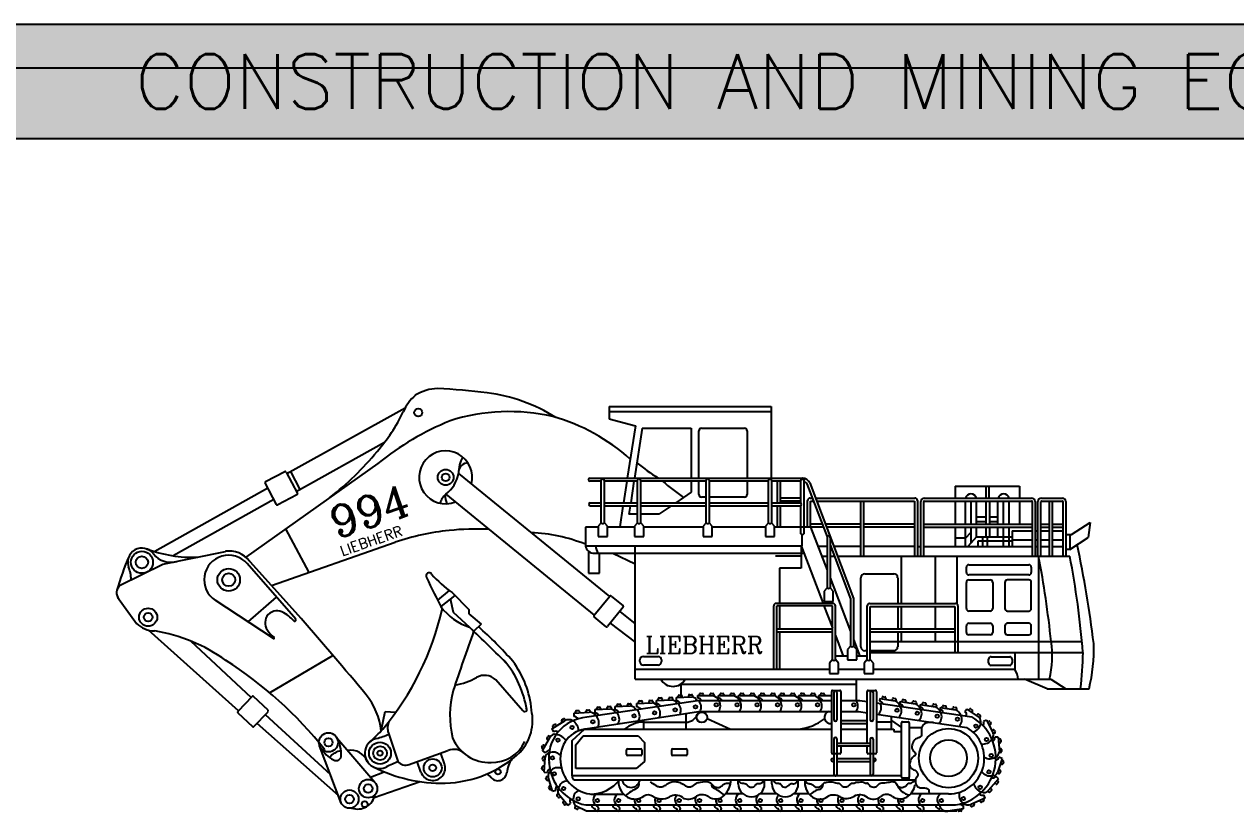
# Model space of a CAD drawing. Extents: x -121210 to 57230, y 84783 to 157800.
# Drawn here: x -41889 to -30772, y 150571 to 157800 of the extents above; entities that cross this region are included whole.
import ezdxf

# ---------------------------------------------------------------- set-up
doc = ezdxf.new("R2010")
doc.units = 0
doc.header["$MEASUREMENT"] = 0
doc.layers.get('0').update_dxf_attribs({"linetype": 'CONTINUOUS'})
doc.styles.get("Standard").update_dxf_attribs({"font": 'COMPLEX.SHX'})

# ---------------------------------------------------------------- blocks, each defined once
blk = doc.blocks.new('A$C1EC40894')
for p, q in [((3127, 6202), (5299, 7406)), ((9043, 7432), (12016, 7432)), ((9043, 7432), (9043, 7202)), ((9043, 7341), (12016, 7341)), ((12016, 7432), (12016, 6116)), ((9043, 7202), (9523, 7075)), ((9523, 7075), (9374, 6116)), ((9648, 7032), (9506, 6116)), ((9648, 7032), (10549, 7032)), ((10549, 7032), (10549, 6116)), ((10687, 6116), (10687, 6986)), ((10733, 7032), (11526, 7032)), ((11572, 6986), (11572, 6116)), ((3300, 5871), (4921, 6774)), ((4796, 6385), (2372, 4666)), ((2736, 6052), (3089, 6235)), ((3114, 6228), (3319, 5833)), ((3194, 6239), (3366, 5908)), ((2934, 5632), (2728, 6027)), ((6276, 6201), (9048, 3942)), ((8664, 6085), (8664, 6089)), ((8691, 6116), (12591, 6116)), ((8895, 6058), (8691, 6058)), ((8895, 5295), (8895, 6076)), ((8923, 6104), (8924, 6104)), ((8951, 6076), (8951, 5295)), ((9562, 6058), (8951, 6058)), ((9365, 6058), (9304, 5662)), ((9497, 6058), (9436, 5662)), ((9562, 5295), (9562, 6076)), ((9590, 6104), (9591, 6104)), ((9618, 6076), (9618, 5295)), ((10819, 6058), (9618, 6058)), ((10549, 6058), (10549, 5858)), ((10687, 5813), (10687, 6058)), ((10819, 5295), (10819, 6076)), ((10847, 6104), (10848, 6104)), ((10875, 6076), (10875, 5295)), ((11964, 6058), (10875, 6058)), ((11572, 6058), (11572, 5813)), ((11964, 5295), (11964, 6076)), ((11992, 6104), (11993, 6104)), ((12021, 6076), (12021, 5295)), ((12557, 6058), (12021, 6058)), ((12124, 6058), (12124, 5662)), ((12179, 6058), (12179, 5662)), ((12557, 5659), (12557, 6076)), ((12584, 6104), (12586, 6104)), ((12613, 6076), (12613, 5095)), ((12619, 6089), (12619, 6085)), ((12672, 6010), (13041, 5035)), ((12723, 6029), (13526, 3908)), ((2778, 5933), (705, 4766)), ((3312, 5808), (2959, 5624)), ((6042, 5821), (8768, 3599)), ((10549, 5858), (10262, 5662)), ((15393, 5970), (15393, 5749)), ((15393, 5970), (16569, 5970)), ((15954, 5970), (15954, 5749)), ((16008, 5970), (16008, 5749)), ((16569, 5970), (16569, 5749)), ((2887, 5722), (1040, 4691)), ((8665, 5630), (8665, 5634)), ((8693, 5662), (8895, 5662)), ((8895, 5602), (8693, 5602)), ((8951, 5662), (9562, 5662)), ((9562, 5602), (8951, 5602)), ((9295, 5602), (9235, 5220)), ((9427, 5602), (9403, 5451)), ((9618, 5662), (10819, 5662)), ((10819, 5602), (9618, 5602)), ((10176, 5602), (9954, 5451)), ((10819, 5767), (10733, 5767)), ((11526, 5767), (10875, 5767)), ((10875, 5662), (11964, 5662)), ((11964, 5602), (10875, 5602)), ((12021, 5662), (12545, 5662)), ((12545, 5602), (12021, 5602)), ((12124, 5602), (12124, 5216)), ((12179, 5752), (12557, 5752)), ((12179, 5697), (12557, 5697)), ((12179, 5602), (12179, 5216)), ((12557, 5095), (12557, 5605)), ((12572, 5634), (12572, 5630)), ((12684, 5216), (12684, 5703)), ((12729, 5749), (12771, 5749)), ((12739, 5216), (12739, 5694)), ((12739, 5694), (12791, 5694)), ((12829, 5749), (14653, 5749)), ((12850, 5694), (14644, 5694)), ((13655, 5694), (13655, 4685)), ((13710, 5694), (13710, 4685)), ((14644, 5694), (14644, 4685)), ((14698, 5703), (14698, 4685)), ((14759, 4685), (14759, 5685)), ((14814, 4685), (14814, 5685)), ((14823, 5749), (16795, 5749)), ((14823, 5694), (16795, 5694)), ((15393, 5694), (15393, 5270)), ((15578, 5270), (15578, 5694)), ((15686, 5270), (15686, 5694)), ((15785, 5270), (15785, 5694)), ((15957, 5694), (15957, 5270)), ((16019, 5694), (16019, 5270)), ((16177, 5270), (16177, 5694)), ((16276, 5270), (16276, 5694)), ((16384, 5270), (16384, 5694)), ((16569, 5694), (16569, 5270)), ((16804, 5685), (16804, 4685)), ((16859, 5685), (16859, 4685)), ((16910, 4685), (16910, 5685)), ((16965, 4685), (16965, 5685)), ((16974, 5749), (17360, 5749)), ((16974, 5694), (17360, 5694)), ((17114, 5694), (17114, 4685)), ((17169, 5694), (17169, 4685)), ((17369, 5685), (17369, 4685)), ((17424, 5685), (17424, 4685)), ((9562, 5451), (9403, 5451)), ((9954, 5451), (9618, 5451)), ((15785, 5402), (15957, 5402)), ((16019, 5402), (16177, 5402)), ((3100, 5182), (3528, 4384)), ((8607, 5216), (8607, 4870)), ((8840, 5216), (8607, 5216)), ((8895, 5295), (8840, 5232)), ((8840, 5232), (8840, 5041)), ((8924, 5280), (8923, 5280)), ((9008, 5232), (8953, 5295)), ((9008, 5041), (9008, 5232)), ((9507, 5216), (9008, 5216)), ((9562, 5295), (9507, 5232)), ((9507, 5232), (9507, 5041)), ((9591, 5280), (9590, 5280)), ((9675, 5232), (9620, 5295)), ((9675, 5041), (9675, 5232)), ((10764, 5216), (9675, 5216)), ((10819, 5295), (10764, 5232)), ((10764, 5232), (10764, 5041)), ((10848, 5280), (10847, 5280)), ((10932, 5232), (10877, 5295)), ((10932, 5041), (10932, 5232)), ((11909, 5216), (10932, 5216)), ((11964, 5295), (11909, 5232)), ((11909, 5232), (11909, 5041)), ((11993, 5280), (11992, 5280)), ((12078, 5232), (12022, 5295)), ((12078, 5041), (12078, 5232)), ((12739, 5216), (12078, 5216)), ((12739, 5274), (12950, 5274)), ((12739, 5220), (12971, 5220)), ((12739, 5216), (13040, 4427)), ((13009, 5274), (13655, 5274)), ((13029, 5220), (13655, 5220)), ((13710, 5274), (14644, 5274)), ((13710, 5220), (14644, 5220)), ((14814, 5270), (16804, 5270)), ((14814, 5215), (16804, 5215)), ((15393, 5215), (15393, 4861)), ((15578, 4861), (15578, 5215)), ((15578, 5012), (15686, 5122)), ((15686, 4931), (15686, 5215)), ((15785, 5322), (15957, 5322)), ((15785, 5038), (15785, 5215)), ((15957, 5215), (15957, 5038)), ((16019, 5322), (16177, 5322)), ((16019, 5215), (16019, 5038)), ((16177, 5038), (16177, 5215)), ((16276, 4861), (16276, 5215)), ((16384, 4861), (16384, 5215)), ((16435, 5151), (16804, 5151)), ((16435, 5151), (16435, 4861)), ((16859, 5151), (16910, 5151)), ((16965, 5270), (17114, 5270)), ((16965, 5215), (17114, 5215)), ((16965, 5151), (17114, 5151)), ((17169, 5270), (17369, 5270)), ((17169, 5215), (17369, 5215)), ((17169, 5151), (17369, 5151)), ((17528, 5080), (17866, 5298)), ((17866, 5298), (17835, 5026)), ((2843, 4145), (5114, 4939)), ((8840, 5041), (9008, 5041)), ((9507, 5041), (9675, 5041)), ((10764, 5041), (10932, 5041)), ((11909, 5041), (12078, 5041)), ((12586, 5079), (12584, 5079)), ((12585, 4870), (12585, 5079)), ((13040, 5030), (13040, 4104)), ((13095, 5025), (13095, 4104)), ((13095, 4893), (13472, 3898)), ((15578, 5012), (15393, 5012)), ((15785, 5038), (15622, 4861)), ((15785, 5038), (16435, 5038)), ((16435, 4960), (15805, 4960)), ((15805, 4960), (15809, 4861)), ((15894, 5038), (15894, 4861)), ((15980, 5038), (15980, 4861)), ((16435, 4981), (16804, 4981)), ((16859, 4981), (16910, 4981)), ((16965, 4981), (17114, 4981)), ((17169, 4981), (17369, 4981)), ((17424, 5080), (17528, 5080)), ((17496, 5080), (17496, 4808)), ((17496, 4808), (17835, 5026)), ((852, 4533), (1999, 4771)), ((8607, 4870), (12585, 4870)), ((8665, 4774), (8665, 4372)), ((8770, 4736), (12615, 4736)), ((8866, 4372), (8866, 4736)), ((9110, 4736), (9516, 4544)), ((9516, 2423), (9516, 4870)), ((12564, 4685), (12096, 4685)), ((12564, 4870), (12967, 3816)), ((12564, 4870), (12564, 4460)), ((13040, 4861), (12874, 4861)), ((12942, 4685), (13040, 4685)), ((13107, 4861), (13095, 4861)), ((13095, 4685), (13173, 4685)), ((13655, 4861), (13165, 4861)), ((13232, 4685), (17496, 4685)), ((14644, 4861), (13710, 4861)), ((14403, 4685), (14403, 3816)), ((14698, 4861), (14759, 4861)), ((14814, 4861), (16804, 4861)), ((15025, 4685), (15025, 3816)), ((15428, 3802), (15428, 4685)), ((16859, 4861), (16910, 4861)), ((16919, 4685), (16919, 2423)), ((16965, 4861), (17114, 4861)), ((17169, 4861), (17369, 4861)), ((17496, 4808), (17424, 4808)), ((69, 4152), (852, 4533)), ((2392, 4647), (3387, 3539)), ((3289, 3525), (2398, 4546)), ((12564, 4460), (12165, 4460)), ((12165, 4460), (12165, 3816)), ((15597, 4385), (15597, 4479)), ((15643, 4524), (16742, 4524)), ((16788, 4479), (16788, 4385)), ((8665, 4372), (8866, 4372)), ((13095, 4285), (13472, 3299)), ((13661, 3019), (13661, 4286)), ((13734, 4359), (14263, 4359)), ((14336, 4286), (14336, 3816)), ((16742, 4340), (15643, 4340)), ((15643, 4246), (16036, 4246)), ((16742, 4246), (16349, 4246)), ((6108, 4050), (5893, 3874)), ((6159, 4013), (6466, 3703)), ((13040, 4104), (12985, 4041)), ((12985, 4041), (12985, 3851)), ((13153, 4041), (13095, 4104)), ((13153, 3851), (13153, 4041)), ((15597, 3721), (15597, 4201)), ((16081, 4201), (16081, 3721)), ((16304, 4201), (16304, 3721)), ((16788, 3721), (16788, 4201)), ((19, 3933), (369, 3448)), ((2879, 3170), (1811, 3874)), ((2417, 3475), (2937, 3928)), ((6209, 3963), (5951, 3758)), ((6186, 3650), (6131, 3901)), ((8763, 3592), (9053, 3949)), ((9079, 3951), (9298, 3772)), ((13147, 3816), (12107, 3816)), ((12985, 3851), (13153, 3851)), ((13472, 3898), (13472, 3031)), ((13526, 3908), (13526, 3031)), ((13822, 3816), (15396, 3816)), ((6555, 3306), (6186, 3650)), ((6466, 3703), (6466, 3627)), ((6466, 3627), (6692, 3435)), ((8985, 3388), (8765, 3567)), ((9301, 3747), (9011, 3390)), ((9236, 3667), (9516, 3438)), ((12061, 2600), (12061, 3770)), ((13138, 3770), (12116, 3770)), ((12116, 2600), (12116, 3770)), ((12165, 3770), (12165, 3347)), ((12984, 3770), (13138, 3368)), ((13138, 2783), (13138, 3770)), ((13193, 2783), (13193, 3770)), ((13777, 2783), (13777, 3770)), ((13831, 2783), (13831, 3761)), ((13831, 3761), (15387, 3761)), ((14336, 3761), (14336, 3349)), ((14403, 3761), (14403, 3349)), ((15025, 3761), (15025, 3349)), ((15387, 3761), (15387, 2912)), ((15441, 3770), (15441, 2912)), ((16036, 3676), (15643, 3676)), ((16349, 3676), (16742, 3676)), ((6692, 3435), (6555, 3306)), ((9062, 3454), (9516, 3104)), ((12116, 3347), (13138, 3347)), ((13831, 3349), (15387, 3349)), ((15597, 3284), (15597, 3405)), ((15643, 3451), (16036, 3451)), ((16081, 3405), (16081, 3284)), ((16304, 3405), (16304, 3284)), ((16742, 3451), (16349, 3451)), ((16788, 3284), (16788, 3405)), ((2238, 1843), (586, 3326)), ((1357, 3128), (2471, 2087)), ((12116, 3292), (13138, 3292)), ((12165, 3292), (12165, 2600)), ((13193, 3225), (13336, 2849)), ((13526, 3156), (13644, 2849)), ((13831, 3294), (15387, 3294)), ((13831, 3116), (17714, 3116)), ((14336, 3294), (14336, 3019)), ((14403, 3294), (14403, 3116)), ((15025, 3294), (15025, 3116)), ((16036, 3238), (15643, 3238)), ((16349, 3238), (16742, 3238)), ((13472, 3031), (13416, 2968)), ((13416, 2968), (13416, 2777)), ((13585, 2968), (13526, 3031)), ((13585, 2777), (13585, 2968)), ((13777, 2946), (13734, 2946)), ((14263, 2946), (13831, 2946)), ((13831, 2912), (17737, 2912)), ((16487, 2912), (16487, 2600)), ((2810, 2174), (3972, 2859)), ((9606, 2747), (9606, 2779)), ((9669, 2843), (9938, 2843)), ((9938, 2684), (9669, 2684)), ((10002, 2779), (10002, 2747)), ((13138, 2783), (13083, 2720)), ((13083, 2720), (13083, 2529)), ((13416, 2849), (13193, 2849)), ((13251, 2720), (13193, 2783)), ((13251, 2529), (13251, 2720)), ((13416, 2777), (13585, 2777)), ((13777, 2849), (13585, 2849)), ((13777, 2783), (13721, 2720)), ((13721, 2720), (13721, 2529)), ((13890, 2720), (13831, 2783)), ((13890, 2529), (13890, 2720)), ((16003, 2724), (16003, 2790)), ((16049, 2836), (16392, 2836)), ((16392, 2678), (16049, 2678)), ((16438, 2790), (16438, 2724)), ((13083, 2600), (9516, 2600)), ((13083, 2529), (13251, 2529)), ((13721, 2600), (13251, 2600)), ((13721, 2529), (13890, 2529)), ((16487, 2600), (13890, 2600)), ((6959, 2416), (7456, 1847)), ((9516, 2423), (17149, 2423)), ((10359, 2336), (13574, 2336)), ((10359, 2336), (10359, 2102)), ((13574, 2423), (13574, 2034)), ((17079, 2247), (16666, 2423)), ((17079, 2247), (17848, 2247)), ((17149, 2423), (17422, 2247)), ((2490, 2107), (2228, 1832)), ((2781, 1854), (2516, 2107)), ((10706, 2034), (8631, 1726)), ((9580, 1983), (9580, 2007)), ((9598, 2025), (9632, 2025)), ((9650, 2007), (9650, 1985)), ((9773, 1990), (9773, 2015)), ((9791, 2033), (9824, 2033)), ((9843, 2015), (9843, 1990)), ((9907, 2034), (10195, 2045)), ((9907, 2034), (9907, 1973)), ((9943, 2036), (9943, 2061)), ((9961, 2079), (9995, 2079)), ((10013, 2061), (10013, 2038)), ((10136, 2044), (10136, 2068)), ((10154, 2086), (10188, 2086)), ((10206, 2068), (10206, 2044)), ((10272, 2088), (10559, 2099)), ((10272, 2088), (10272, 2027)), ((10308, 2090), (10308, 2114)), ((10326, 2132), (10360, 2132)), ((10378, 2114), (10378, 2092)), ((10501, 2097), (10501, 2122)), ((10519, 2140), (10553, 2140)), ((10571, 2122), (10571, 2097)), ((10663, 2123), (10661, 2083)), ((10663, 2123), (10951, 2123)), ((10699, 2124), (10700, 2148)), ((10706, 2034), (13125, 2034)), ((10719, 2166), (10753, 2164)), ((10770, 2145), (10769, 2123)), ((10892, 2124), (10893, 2148)), ((10912, 2166), (10945, 2164)), ((10963, 2145), (10962, 2121)), ((11039, 2123), (11038, 2083)), ((11039, 2123), (11327, 2123)), ((11075, 2124), (11076, 2148)), ((11095, 2166), (11129, 2164)), ((11147, 2145), (11146, 2123)), ((11268, 2124), (11269, 2148)), ((11288, 2166), (11322, 2164)), ((11339, 2145), (11338, 2121)), ((11407, 2123), (11405, 2083)), ((11407, 2123), (11695, 2123)), ((11443, 2124), (11444, 2148)), ((11463, 2166), (11497, 2164)), ((11514, 2145), (11513, 2123)), ((11636, 2124), (11637, 2148)), ((11656, 2166), (11689, 2164)), ((11707, 2145), (11706, 2121)), ((11784, 2123), (11782, 2083)), ((11784, 2123), (12072, 2123)), ((11820, 2124), (11821, 2148)), ((11840, 2166), (11874, 2164)), ((11891, 2145), (11890, 2123)), ((12013, 2124), (12014, 2148)), ((12033, 2166), (12066, 2164)), ((12084, 2145), (12083, 2121)), ((12148, 2123), (12146, 2083)), ((12148, 2123), (12436, 2123)), ((12184, 2124), (12185, 2148)), ((12204, 2166), (12238, 2164)), ((12255, 2145), (12254, 2123)), ((12377, 2124), (12378, 2148)), ((12397, 2166), (12431, 2164)), ((12448, 2145), (12447, 2121)), ((12519, 2123), (12517, 2083)), ((12519, 2123), (12807, 2123)), ((12555, 2124), (12556, 2148)), ((12575, 2166), (12608, 2164)), ((12626, 2145), (12625, 2123)), ((12748, 2124), (12749, 2148)), ((12768, 2166), (12801, 2164)), ((12819, 2145), (12818, 2121)), ((12885, 2123), (12884, 2083)), ((12885, 2123), (13103, 2123)), ((12922, 2124), (12922, 2148)), ((12941, 2166), (12975, 2164)), ((12993, 2145), (12992, 2123)), ((13125, 1074), (13125, 2201)), ((13143, 2219), (13275, 2219)), ((13166, 2183), (13166, 1678)), ((13220, 2183), (13220, 1678)), ((13293, 2201), (13293, 1252)), ((13293, 2034), (13639, 2034)), ((13639, 2034), (13777, 2013)), ((13777, 1252), (13777, 2201)), ((13795, 2219), (13926, 2219)), ((13832, 2178), (13832, 1679)), ((13886, 2178), (13886, 1679)), ((13945, 2201), (13945, 1074)), ((14008, 2070), (14001, 2030)), ((14008, 2070), (14293, 2028)), ((14044, 2065), (14049, 2089)), ((14070, 2104), (14103, 2097)), ((14118, 2076), (14113, 2054)), ((14235, 2037), (14239, 2061)), ((14261, 2075), (14294, 2069)), ((14308, 2048), (14304, 2024)), ((14379, 2015), (14372, 1975)), ((14379, 2015), (14664, 1973)), ((14415, 2010), (14420, 2034)), ((14441, 2049), (14474, 2043)), ((14489, 2022), (14484, 2000)), ((14606, 1982), (14610, 2006)), ((14632, 2021), (14665, 2015)), ((2228, 1806), (2493, 1553)), ((2519, 1554), (2781, 1828)), ((4857, 1476), (4928, 1831)), ((4928, 1831), (5129, 1820)), ((8390, 1801), (8677, 1818)), ((8390, 1801), (8391, 1740)), ((8426, 1804), (8425, 1828)), ((8443, 1847), (8477, 1847)), ((8496, 1830), (8496, 1807)), ((10721, 1831), (8563, 1502)), ((8618, 1815), (8618, 1840)), ((8636, 1858), (8669, 1859)), ((8688, 1841), (8688, 1817)), ((8777, 1868), (9065, 1879)), ((8777, 1868), (8777, 1807)), ((8814, 1870), (8814, 1894)), ((8832, 1913), (8866, 1913)), ((8884, 1894), (8884, 1872)), ((9006, 1877), (9006, 1902)), ((9025, 1920), (9058, 1920)), ((9076, 1902), (9076, 1877)), ((9147, 1922), (9435, 1933)), ((9147, 1922), (9147, 1861)), ((9184, 1924), (9184, 1949)), ((9202, 1967), (9236, 1967)), ((9254, 1949), (9254, 1926)), ((9376, 1932), (9376, 1956)), ((9395, 1974), (9428, 1974)), ((9447, 1956), (9447, 1932)), ((9544, 1981), (9831, 1992)), ((9544, 1981), (9544, 1919)), ((10453, 1506), (10453, 1790)), ((10721, 1831), (13125, 1831)), ((13293, 1831), (13624, 1831)), ((13624, 1831), (13777, 1809)), ((13945, 1989), (15696, 1731)), ((13945, 1784), (15604, 1540)), ((14679, 1993), (14675, 1969)), ((14747, 1961), (14740, 1921)), ((14747, 1961), (15032, 1919)), ((14783, 1956), (14788, 1980)), ((14809, 1995), (14842, 1989)), ((14857, 1967), (14853, 1945)), ((14974, 1928), (14979, 1952)), ((15000, 1967), (15033, 1960)), ((15048, 1939), (15043, 1915)), ((15117, 1906), (15110, 1867)), ((15117, 1906), (15402, 1864)), ((15153, 1902), (15158, 1926)), ((15179, 1940), (15212, 1934)), ((15227, 1913), (15223, 1891)), ((15344, 1874), (15348, 1898)), ((15370, 1912), (15403, 1906)), ((15417, 1885), (15413, 1861)), ((15607, 1876), (15570, 1827)), ((15607, 1876), (15831, 1720)), ((15637, 1856), (15652, 1875)), ((15678, 1879), (15705, 1858)), ((15708, 1833), (15695, 1815)), ((2577, 1614), (4072, 289)), ((2729, 1774), (3926, 676)), ((7987, 1510), (8231, 1664)), ((8012, 1576), (8041, 1593)), ((8066, 1586), (8077, 1567)), ((8180, 1633), (8168, 1654)), ((8175, 1679), (8204, 1696)), ((8229, 1689), (8241, 1668)), ((9672, 1671), (9672, 1506)), ((9672, 1635), (10453, 1635)), ((10837, 1700), (11268, 1506)), ((13293, 1665), (13777, 1665)), ((13293, 1610), (13777, 1610)), ((14222, 1634), (13945, 1634)), ((14222, 1506), (14222, 1743)), ((14222, 1666), (14409, 1540)), ((14409, 625), (14409, 1626)), ((14427, 1644), (14528, 1644)), ((14546, 1626), (14546, 625)), ((15783, 1754), (15798, 1774)), ((15823, 1777), (15850, 1757)), ((15854, 1731), (15839, 1712)), ((15967, 1674), (15912, 1649)), ((15967, 1674), (16091, 1431)), ((15984, 1642), (16006, 1652)), ((16036, 1589), (16015, 1579)), ((16031, 1644), (16045, 1613)), ((4044, 1350), (4739, 533)), ((4985, 1452), (5165, 922)), ((7817, 1106), (7956, 1358)), ((7900, 1345), (7917, 1374)), ((7942, 1380), (7963, 1367)), ((7987, 1510), (8017, 1457)), ((8017, 1530), (8005, 1551)), ((8361, 1301), (8586, 1506)), ((8427, 1222), (8566, 1385)), ((8566, 1385), (9576, 1385)), ((8586, 1506), (13125, 1506)), ((9576, 1385), (9690, 1260)), ((13293, 1506), (13777, 1506)), ((13945, 1506), (14265, 1506)), ((14265, 1506), (14265, 1465)), ((14265, 1465), (14409, 1465)), ((14546, 1537), (14776, 1537)), ((16065, 1484), (16087, 1494)), ((16116, 1431), (16094, 1420)), ((16111, 1485), (16125, 1455)), ((16179, 1360), (16118, 1358)), ((16179, 1360), (16203, 1089)), ((4125, 150), (3727, 1203)), ((5351, 853), (6083, 1113)), ((7807, 1176), (7824, 1205)), ((7834, 1138), (7813, 1151)), ((7849, 1211), (7868, 1200)), ((7927, 1307), (7906, 1320)), ((8361, 648), (8361, 1301)), ((8427, 783), (8427, 1222)), ((9360, 1041), (9360, 1128)), ((9379, 1146), (9624, 1146)), ((9642, 1128), (9642, 1041)), ((9690, 1260), (9690, 915)), ((10189, 1041), (10189, 1128)), ((10207, 1146), (10452, 1146)), ((10470, 1128), (10470, 1041)), ((13166, 1327), (13166, 674)), ((13220, 1327), (13220, 674)), ((13220, 1252), (13832, 1252)), ((13220, 1198), (13832, 1198)), ((13293, 1198), (13293, 1074)), ((13777, 1074), (13777, 1198)), ((13832, 1322), (13832, 679)), ((13886, 1322), (13886, 679)), ((16183, 1324), (16208, 1325)), ((16211, 1255), (16188, 1254)), ((16198, 1147), (16223, 1148)), ((16227, 1308), (16228, 1274)), ((16242, 1131), (16243, 1097)), ((5586, 719), (5518, 912)), ((6020, 873), (5952, 1066)), ((7817, 1106), (7869, 1075)), ((7820, 953), (7823, 986)), ((7860, 930), (7836, 933)), ((7843, 1003), (7868, 1000)), ((7846, 718), (7865, 989)), ((9624, 1023), (9379, 1023)), ((9690, 915), (9538, 783)), ((10452, 1023), (10207, 1023)), ((13275, 1056), (13143, 1056)), ((13144, 969), (13166, 969)), ((13144, 914), (13166, 914)), ((13220, 969), (13832, 969)), ((13220, 914), (13832, 914)), ((13926, 1056), (13795, 1056)), ((13886, 969), (13909, 969)), ((13886, 914), (13909, 914)), ((16253, 970), (16171, 712)), ((16253, 970), (16195, 991)), ((16226, 1078), (16201, 1077)), ((16243, 936), (16266, 927)), ((16277, 904), (16265, 872)), ((4660, 626), (4915, 723)), ((7808, 777), (7811, 811)), ((7848, 755), (7824, 757)), ((7831, 827), (7854, 825)), ((7846, 718), (7907, 712)), ((9538, 783), (8427, 783)), ((16189, 693), (16166, 702)), ((16190, 768), (16213, 759)), ((16224, 736), (16212, 704)), ((16242, 861), (16221, 869)), ((4730, 251), (5571, 544)), ((7891, 580), (7882, 612)), ((7894, 635), (7918, 641)), ((7937, 574), (7913, 567)), ((8003, 371), (7919, 630)), ((7949, 466), (7970, 472)), ((14409, 648), (8361, 648)), ((8419, 576), (14663, 576)), ((11409, 506), (11409, 576)), ((11895, 506), (11895, 576)), ((12028, 506), (12027, 576)), ((12513, 506), (12513, 576)), ((14528, 607), (14427, 607)), ((14546, 576), (14546, 625)), ((16188, 595), (15999, 378)), ((16134, 500), (16118, 515)), ((16188, 595), (16143, 637)), ((16183, 525), (16160, 501)), ((16165, 568), (16182, 551)), ((7945, 411), (7936, 443)), ((7991, 405), (7968, 398)), ((8003, 371), (8062, 387)), ((8103, 258), (8082, 285)), ((8085, 310), (8105, 325)), ((8285, 106), (8110, 315)), ((8148, 270), (8128, 255)), ((8705, 316), (9306, 316)), ((11500, 317), (11178, 317)), ((12118, 317), (11804, 317)), ((12708, 317), (12423, 317)), ((15269, 317), (14573, 317)), ((15942, 243), (15679, 125)), ((15909, 228), (15918, 205)), ((15942, 243), (15919, 300)), ((16008, 354), (15990, 371)), ((16057, 380), (16034, 355)), ((16038, 422), (16056, 405)), ((8216, 122), (8196, 148)), ((8199, 174), (8217, 188)), ((8261, 133), (8242, 118)), ((8285, 106), (8333, 143)), ((8412, 78), (8424, 99)), ((8449, 37), (8420, 53)), ((8625, 0), (8433, 93)), ((8486, 67), (8474, 45)), ((8612, 115), (15400, 115)), ((15421, 0), (8625, 0)), ((15546, 47), (15259, 0)), ((15440, 18), (15440, 41)), ((15492, 1), (15459, 1)), ((15510, 44), (15510, 20)), ((15546, 47), (15545, 108)), ((15677, 99), (15668, 122)), ((15732, 102), (15701, 89)), ((15733, 148), (15742, 126)), ((15853, 179), (15845, 199)), ((15908, 181), (15877, 168))]:
    blk.add_line(p, q)
for centre, radius in [((5538, 7318), 73), ((6041, 6131), 145), ((6041, 6131), 71.5), ((467, 4570), 202), ((467, 4570), 112), ((2059, 4250), 207), ((2059, 4250), 120), ((581, 3562), 166), ((581, 3562), 77.9), ((9499, 1750), 31.1), ((9874, 1806), 31.1), ((10253, 1861), 31.1), ((10626, 1916), 31.1), ((10743, 1724), 97.3), ((11008, 1953), 31.1), ((11388, 1953), 31.1), ((11756, 1953), 31.1), ((12133, 1953), 31.1), ((12497, 1953), 31.1), ((12867, 1953), 31.1), ((13530, 1953), 31.1), ((14324, 1854), 31.4), ((14695, 1799), 31.4), ((8360, 1538), 30.8), ((8742, 1643), 30.8), ((9126, 1696), 31.1), ((15063, 1745), 31.4), ((15433, 1691), 31.4), ((15773, 1563), 30.8), ((3891, 1265), 175), ((3891, 1265), 75.3), ((8100, 1306), 30.8), ((15269, 974), 542), ((15967, 1317), 30.8), ((4836, 1066), 201), ((4836, 1066), 126), ((4836, 1066), 48.1), ((15269, 974), 336), ((5803, 796), 165), ((8001, 978), 30.8), ((16053, 1023), 30.8), ((5803, 796), 60.9), ((7001, 725), 50.5), ((8034, 688), 30.8), ((16011, 721), 30.8), ((4618, 416), 168), ((4618, 416), 80.6), ((8205, 417), 30.8), ((15850, 439), 30.8), ((4276, 222), 168), ((4276, 222), 80.6), ((8474, 228), 30.8), ((8826, 195), 30.8), ((9214, 195), 30.8), ((9585, 195), 30.8), ((9958, 195), 30.8), ((10326, 195), 30.8), ((10699, 195), 30.8), ((11076, 195), 30.8), ((11439, 195), 30.8), ((11814, 195), 30.8), ((12190, 195), 30.8), ((12561, 195), 30.8), ((12927, 195), 30.8), ((13313, 195), 30.8), ((13681, 195), 30.8), ((14053, 195), 30.8), ((14414, 195), 30.8), ((14794, 195), 30.8), ((15140, 195), 30.8), ((15543, 232), 30.8), ((4555, 129), 53.7)]:
    blk.add_circle(centre, radius)
for centre, radius, start, end in [((6065, 6980), 876, 131.5501, 156.3916), ((5902, 6987), 772, 90.696, 122.7947), ((5390, -3748), 11518, 82.9673, 87.4998), ((6381, 4529), 3182, 58.085, 82.4241), ((7205, 3775), 3562, 76.94, 107.7194), ((2400, 8702), 3173, 318.657, 334.4028), ((8173, 2188), 5386, 112.3956, 128.8199), ((7052, 3827), 3550, 47.9721, 74.3472), ((10733, 6986), 45.5, 90, 180), ((11526, 6986), 45.5, 0, 90), ((483, 10149), 5572, 308.0506, 320.5097), ((6041, 6131), 487, 345.4544, 291.453), ((6866, 6208), 591, 149.9662, 180.6199), ((3097, 6219), 18.2, 27.5103, 117.5103), ((6449, 6221), 173, 89.5058, 174.7509), ((14123, 12401), 7550, 232.7181, 236.3396), ((2745, 6036), 18.2, 117.5103, 207.5103), ((5680, 6306), 605, 306.7711, 350.0595), ((8691, 6089), 27.3, 90, 180), ((8691, 6085), 27.3, 180, 270), ((8923, 6076), 27.3, 90, 180), ((8924, 6076), 27.3, 0, 90), ((9590, 6076), 27.3, 90, 180), ((9591, 6076), 27.3, 0, 90), ((22496, 21912), 20175, 231.7941, 233.1848), ((10847, 6076), 27.3, 90, 180), ((10848, 6076), 27.3, 0, 90), ((11992, 6076), 27.3, 90, 180), ((11993, 6076), 27.3, 0, 90), ((12584, 6076), 27.3, 90, 180), ((12586, 6076), 27.3, 0, 90), ((12591, 6089), 27.3, 0, 90), ((12579, 5954), 162, 27.3995, 85.481), ((12591, 6085), 27.3, 322.8458, 0), ((12579, 5954), 108, 28.9145, 71.3174), ((3303, 5824), 18.2, 297.5103, 27.5103), ((6352, 5508), 441, 134.702, 160.5616), ((6466, 5810), 434, 179.9015, 202.4473), ((10733, 5813), 45.5, 180, 270), ((11526, 5813), 45.5, 270, 0), ((15681, 5724), 103, 13.6382, 166.3618), ((16281, 5724), 103, 13.6382, 166.3618), ((2950, 5641), 18.2, 207.5103, 297.5103), ((8693, 5634), 27.3, 90, 180), ((8693, 5630), 27.3, 180, 270), ((12545, 5634), 27.3, 0, 90), ((12545, 5630), 27.3, 270, 0), ((12729, 5703), 45.5, 90, 180), ((14653, 5703), 45.5, 0, 90), ((14823, 5685), 63.6, 90, 180), ((14823, 5685), 9.09, 90, 180), ((16795, 5685), 63.6, 0, 90), ((16795, 5685), 9.09, 0, 90), ((16974, 5685), 63.6, 90, 180), ((16974, 5685), 9.09, 90, 180), ((17360, 5685), 63.6, 0, 90), ((17360, 5685), 9.09, 0, 90), ((6602, 484), 4697, 96.0934, 108.4744), ((6623, 180), 5001, 87.5957, 95.9621), ((7494, 2119), 2997, 68.2008, 87.7948), ((8926, 5318), 38.3, 216.7064, 264.8364), ((8923, 5314), 34.4, 272.1771, 326.28), ((9593, 5318), 38.3, 216.7064, 264.8364), ((9590, 5314), 34.4, 272.1771, 326.28), ((10850, 5318), 38.3, 216.7064, 264.8364), ((10847, 5314), 34.4, 272.1771, 326.28), ((11995, 5318), 38.3, 216.7064, 264.8364), ((11992, 5314), 34.4, 272.1771, 326.28), ((12588, 5118), 38.3, 216.7064, 264.8364), ((12585, 5114), 34.4, 272.1771, 326.28), ((13067, 5028), 27.4, 354.4419, 174.4419), ((-2448, 616), 20530, 6.887, 12.03), ((5709, 2357), 5952, 157.0081, 163.4265), ((467, 4570), 262, 35.704, 204.2666), ((1396, 7055), 2392, 249.1705, 272.2709), ((996, 4973), 403, 218.3169, 285.999), ((2059, 4250), 451, 41.0776, 236.6262), ((2069, 4309), 468, 37.4894, 98.6413), ((8770, 4902), 166, 191.1201, 270), ((9020, 4875), 225, 181.372, 218.3245), ((-698, 1269), 17946, 5.907, 10.9729), ((635, 1492), 17161, 4.7444, 10.7229), ((-357, 4245), 625, 0.2843, 22.6739), ((15643, 4479), 45.5, 90, 180), ((16742, 4479), 45.5, 0, 90), ((5736, 4323), 56.4, 33.12, 213.12), ((27558, 14715), 24227, 205.4822, 207.0154), ((7366, 5723), 2093, 220.8502, 234.7824), ((13734, 4286), 72.7, 90, 180), ((14263, 4286), 72.7, 0, 90), ((15643, 4385), 45.5, 180, 270), ((15643, 4201), 45.5, 90, 180), ((16036, 4201), 45.5, 0, 90), ((16349, 4201), 45.5, 90, 180), ((16742, 4385), 45.5, 270, 0), ((16742, 4201), 45.5, 0, 90), ((173, 4013), 173, 126.59, 224.1903), ((13067, 4129), 36.9, 222.4151, 317.5849), ((9067, 3937), 18.2, 50.8168, 140.8168), ((12107, 3770), 45.5, 90, 180), ((13147, 3770), 45.5, 0, 90), ((13822, 3770), 45.5, 90, 180), ((15396, 3770), 45.5, 0, 90), ((2948, 3458), 222, 56.9042, 216.6644), ((2665, 2952), 802, 42.6497, 61.8255), ((928, 4836), 5171, 319.9667, 347.4302), ((6815, 4400), 1076, 216.6223, 251.6981), ((8777, 3581), 18.2, 140.8168, 230.8168), ((9287, 3758), 18.2, 320.8168, 50.8168), ((15643, 3721), 45.5, 180, 270), ((16036, 3721), 45.5, 270, 0), ((16349, 3721), 45.5, 180, 270), ((16742, 3721), 45.5, 270, 0), ((700, 3780), 469, 225.0897, 270), ((3271, 3511), 22.9, 222.6497, 42.6497), ((-122136, -104961), 165917, 40.20394, 40.83976), ((-5839, -9882), 18098, 43.9983, 47.1159), ((2326, -1522), 6538, 40.8526, 48.6863), ((8996, 3402), 18.2, 230.8168, 320.8168), ((15643, 3405), 45.5, 90, 180), ((16036, 3405), 45.5, 0, 90), ((16349, 3405), 45.5, 90, 180), ((16742, 3405), 45.5, 0, 90), ((207, 282), 3069, 54.1737, 80.7437), ((3255, 3637), 577, 212.7073, 230.8938), ((2884, 3181), 11.6, 230.8938, 50.8938), ((51175, -12711), 47408, 160.2541, 161.6482), ((15643, 3284), 45.5, 180, 270), ((16036, 3284), 45.5, 270, 0), ((16349, 3284), 45.5, 180, 270), ((16742, 3284), 45.5, 270, 0), ((15443, 2843), 1731, 345.9339, 9.0824), ((13499, 3056), 36.9, 222.4151, 317.5849), ((13734, 3019), 72.7, 180, 270), ((14263, 3019), 72.7, 270, 0), ((11576, 2988), 6162, 353.0974, 359.2981), ((15046, 2956), 2890, 345.7907, 2.404), ((-2042, -3548), 7503, 38.5622, 57.3743), ((5677, 1567), 1875, 9.1839, 39.3635), ((5873, 1704), 1750, 4.99, 36.9202), ((9669, 2779), 63.6, 90, 180), ((9669, 2747), 63.6, 180, 270), ((9938, 2779), 63.6, 0, 90), ((9938, 2747), 63.6, 270, 0), ((13166, 2807), 36.9, 222.4151, 317.5849), ((13804, 2807), 36.9, 222.4151, 317.5849), ((16049, 2790), 45.5, 90, 180), ((16049, 2724), 45.5, 180, 270), ((16392, 2790), 45.5, 0, 90), ((16392, 2724), 45.5, 270, 0), ((6014, 3490), 1192, 279.5301, 299.8066), ((6755, 2193), 302, 47.4414, 119.4936), ((16224, 2413), 322, 1.6432, 35.3456), ((10213, 2549), 258, 209.2707, 330.7293), ((2503, 2094), 18.2, 46.3383, 136.3383), ((3593, 1343), 1271, 6.0038, 38.7983), ((7917, 1762), 1797, 165.3636, 193.3603), ((9598, 2007), 18.2, 90, 180), ((9632, 2007), 18.2, 0, 90), ((9791, 2015), 18.2, 90, 180), ((9824, 2015), 18.2, 0, 90), ((9961, 2061), 18.2, 90, 180), ((9961, 2036), 18.2, 180, 181.8999), ((9995, 2061), 18.2, 0, 90), ((10154, 2068), 18.2, 90, 180), ((10154, 2044), 18.2, 180, 181.8999), ((10188, 2068), 18.2, 0, 90), ((10176, 1920), 126, 24.5169, 81.4837), ((10188, 2044), 18.2, 358.297, 0), ((10274, 1949), 77.4, 23.8171, 91.4628), ((10326, 2114), 18.2, 90, 180), ((10326, 2090), 18.2, 180, 181.8999), ((10360, 2114), 18.2, 0, 90), ((10519, 2122), 18.2, 90, 180), ((10519, 2097), 18.2, 180, 181.8999), ((10553, 2122), 18.2, 0, 90), ((10541, 1974), 126, 24.5169, 81.4837), ((10553, 2097), 18.2, 358.297, 360), ((10660, 2005), 77.4, 21.5952, 89.2408), ((10555, 1909), 174, 332.6631, 44.0849), ((10717, 2123), 18.2, 177.7781, 179.678), ((10718, 2147), 18.2, 87.7781, 177.7781), ((10752, 2146), 18.2, 357.7781, 87.7781), ((10910, 2123), 18.2, 177.7781, 179.678), ((10911, 2147), 18.2, 87.7781, 177.7781), ((10945, 2146), 18.2, 357.7781, 87.7781), ((10882, 1935), 200, 29.4788, 69.9565), ((10944, 2122), 18.2, 356.0751, 357.7781), ((11037, 2005), 77.4, 21.5952, 89.2408), ((10882, 1935), 200, 328.4749, 29.4788), ((11094, 2123), 18.2, 177.7781, 179.678), ((11095, 2147), 18.2, 87.7781, 177.7781), ((11128, 2146), 18.2, 357.7781, 87.7781), ((11286, 2123), 18.2, 177.7781, 179.678), ((11287, 2147), 18.2, 87.7781, 177.7781), ((11321, 2146), 18.2, 357.7781, 87.7781), ((11259, 1935), 200, 29.4788, 69.9565), ((11320, 2122), 18.2, 356.0751, 357.7781), ((11404, 2005), 77.4, 21.5952, 89.2408), ((11288, 1932), 177, 325.028, 34.972), ((11461, 2123), 18.2, 177.7781, 179.678), ((11462, 2147), 18.2, 87.7781, 177.7781), ((11496, 2146), 18.2, 357.7781, 87.7781), ((11654, 2123), 18.2, 177.7781, 179.678), ((11655, 2147), 18.2, 87.7781, 177.7781), ((11689, 2146), 18.2, 357.7781, 87.7781), ((11626, 1935), 200, 29.4788, 69.9565), ((11688, 2122), 18.2, 356.0751, 357.7781), ((11781, 2005), 77.4, 21.5952, 89.2408), ((11655, 1932), 177, 325.028, 34.972), ((11838, 2123), 18.2, 177.7781, 179.678), ((11839, 2147), 18.2, 87.7781, 177.7781), ((11873, 2146), 18.2, 357.7781, 87.7781), ((12031, 2123), 18.2, 177.7781, 179.678), ((12032, 2147), 18.2, 87.7781, 177.7781), ((12066, 2146), 18.2, 357.7781, 87.7781), ((12003, 1935), 200, 29.4788, 69.9565), ((12065, 2122), 18.2, 356.0751, 357.7781), ((12145, 2005), 77.4, 21.5952, 89.2408), ((12032, 1932), 177, 325.028, 34.972), ((12202, 2123), 18.2, 177.7781, 179.678), ((12203, 2147), 18.2, 87.7781, 177.7781), ((12237, 2146), 18.2, 357.7781, 87.7781), ((12395, 2123), 18.2, 177.7781, 179.678), ((12396, 2147), 18.2, 87.7781, 177.7781), ((12430, 2146), 18.2, 357.7781, 87.7781), ((12367, 1935), 200, 29.4788, 69.9565), ((12429, 2122), 18.2, 356.0751, 357.7781), ((12516, 2005), 77.4, 21.5952, 89.2408), ((12396, 1932), 177, 325.028, 34.972), ((12573, 2123), 18.2, 177.7781, 179.678), ((12574, 2147), 18.2, 87.7781, 177.7781), ((12608, 2146), 18.2, 357.7781, 87.7781), ((12766, 2123), 18.2, 177.7781, 179.678), ((12767, 2147), 18.2, 87.7781, 177.7781), ((12801, 2146), 18.2, 357.7781, 87.7781), ((12738, 1935), 200, 29.4788, 69.9565), ((12800, 2122), 18.2, 356.0751, 357.7781), ((12883, 2005), 77.4, 21.5952, 89.2408), ((12767, 1932), 177, 325.028, 34.972), ((12941, 2147), 18.2, 87.7781, 177.7781), ((12940, 2123), 18.2, 177.7781, 179.678), ((12974, 2146), 18.2, 357.7781, 87.7781), ((13143, 2201), 18.2, 90, 180), ((13193, 2183), 27.3, 0, 180), ((13275, 2201), 18.2, 0, 90), ((13429, 1932), 177, 325.028, 34.972), ((13795, 2201), 18.2, 90, 180), ((13859, 2178), 27.3, 0, 180), ((13926, 2201), 18.2, 0, 90), ((13988, 1953), 77.4, 13.2145, 80.8601), ((14062, 2062), 18.2, 169.3973, 171.2972), ((14067, 2086), 18.2, 79.3973, 169.3973), ((14100, 2080), 18.2, 349.3973, 79.3973), ((14253, 2034), 18.2, 169.3973, 171.2972), ((14257, 2058), 18.2, 79.3973, 169.3973), ((14198, 1852), 200, 21.098, 61.5757), ((14290, 2051), 18.2, 349.3973, 79.3973), ((14286, 2027), 18.2, 347.6944, 349.3973), ((14433, 2007), 18.2, 169.3973, 171.2972), ((14438, 2031), 18.2, 79.3973, 169.3973), ((14471, 2025), 18.2, 349.3973, 79.3973), ((14628, 2003), 18.2, 79.3973, 169.3973), ((14661, 1997), 18.2, 349.3973, 79.3973), ((2241, 1819), 18.2, 136.3383, 226.3383), ((2768, 1841), 18.2, 316.3383, 46.3383), ((6774, 1668), 862, 317.5211, 12.6303), ((7490, 1867), 38.7, 210.9618, 55.8223), ((8444, 1828), 18.2, 91.2119, 181.2119), ((8444, 1804), 18.2, 181.2119, 183.1118), ((8477, 1829), 18.2, 1.2119, 91.2119), ((8636, 1840), 18.2, 91.2119, 181.2119), ((8637, 1815), 18.2, 181.2119, 183.1118), ((8670, 1841), 18.2, 1.2119, 91.2119), ((8674, 1652), 166, 37.0436, 89.0594), ((8670, 1816), 18.2, 359.5089, 1.2119), ((8779, 1729), 77.4, 23.8171, 91.4628), ((8832, 1894), 18.2, 90, 180), ((8832, 1870), 18.2, 180, 181.8999), ((8866, 1894), 18.2, 0, 90), ((9025, 1902), 18.2, 90, 180), ((9025, 1877), 18.2, 180, 181.8999), ((9058, 1902), 18.2, 0, 90), ((9046, 1754), 126, 24.5169, 81.4837), ((9058, 1877), 18.2, 358.297, 0), ((9149, 1784), 77.4, 23.8171, 91.4628), ((9055, 1688), 174, 332.6631, 44.0849), ((9202, 1949), 18.2, 90, 180), ((9202, 1924), 18.2, 180, 181.8999), ((9236, 1949), 18.2, 0, 90), ((9395, 1956), 18.2, 90, 180), ((9395, 1932), 18.2, 180, 181.8999), ((9428, 1956), 18.2, 0, 90), ((9417, 1808), 126, 24.5169, 81.4837), ((9428, 1932), 18.2, 358.297, 360), ((9546, 1842), 77.4, 23.8171, 91.4628), ((9428, 1743), 174, 332.6631, 44.0849), ((9598, 1983), 18.2, 180, 181.8999), ((9791, 1990), 18.2, 180, 181.8999), ((9813, 1867), 126, 24.5169, 81.4837), ((9824, 1990), 18.2, 358.297, 0), ((9909, 1896), 77.4, 23.8171, 91.4628), ((9803, 1798), 174, 332.6631, 44.0849), ((10182, 1854), 174, 332.6631, 44.0849), ((13104, 1722), 114, 106.3518, 280.7432), ((13858, 1899), 175, 316.1795, 27.0726), ((14243, 1842), 163, 313.3189, 29.9332), ((14359, 1899), 77.4, 13.2145, 80.8601), ((14624, 1979), 18.2, 169.3973, 171.2972), ((14569, 1797), 200, 21.098, 61.5757), ((14657, 1973), 18.2, 347.6944, 349.3973), ((14614, 1788), 163, 313.3189, 29.9332), ((14728, 1845), 77.4, 13.2145, 80.8601), ((14801, 1953), 18.2, 169.3973, 171.2972), ((14806, 1977), 18.2, 79.3973, 169.3973), ((14839, 1971), 18.2, 349.3973, 79.3973), ((14992, 1925), 18.2, 169.3973, 171.2972), ((14996, 1949), 18.2, 79.3973, 169.3973), ((14937, 1743), 200, 21.098, 61.5757), ((15030, 1943), 18.2, 349.3973, 79.3973), ((15025, 1918), 18.2, 347.6944, 349.3973), ((14982, 1734), 163, 313.3189, 29.9332), ((15097, 1790), 77.4, 13.2145, 80.8601), ((15171, 1898), 18.2, 169.3973, 171.2972), ((15176, 1922), 18.2, 79.3973, 169.3973), ((15209, 1916), 18.2, 349.3973, 79.3973), ((15362, 1870), 18.2, 169.3973, 171.2972), ((15366, 1894), 18.2, 79.3973, 169.3973), ((15307, 1689), 200, 21.098, 61.5757), ((15399, 1888), 18.2, 349.3973, 79.3973), ((15395, 1864), 18.2, 347.6944, 349.3973), ((15525, 1765), 77.4, 350.2494, 54.2867), ((15652, 1845), 18.2, 142.8239, 144.7238), ((15667, 1864), 18.2, 52.8239, 142.8239), ((15694, 1844), 18.2, 322.8239, 52.8239), ((15812, 1763), 18.2, 52.8239, 142.8239), ((5240, 1529), 266, 152.0322, 200.6368), ((8686, 974), 754, 94.1795, 187.3283), ((8021, 1560), 18.2, 119.9759, 209.9759), ((8050, 1577), 18.2, 29.9759, 119.9759), ((8184, 1663), 18.2, 119.9759, 209.9759), ((8196, 1642), 18.2, 209.9759, 211.8758), ((8213, 1680), 18.2, 29.9759, 119.9759), ((8299, 1537), 144, 58.9808, 118.5073), ((8225, 1659), 18.2, 28.273, 29.9759), ((8256, 1468), 226, 2.2231, 58.5671), ((8395, 1662), 77.4, 25.029, 92.6747), ((8643, 1621), 209, 338.5137, 38.8219), ((9673, 1104), 531, 90.0857, 130.9032), ((10455, 1855), 219, 269.3172, 338.8693), ((12401, 2482), 984, 277.3772, 306.9378), ((13193, 1678), 27.3, 180, 0), ((13859, 1679), 27.3, 180, 0), ((14427, 1626), 18.2, 90, 180), ((14528, 1626), 18.2, 0, 90), ((15269, 974), 869, 278.6909, 60.5745), ((15352, 1679), 163, 313.3189, 29.9332), ((15676, 1638), 186, 282.4579, 351.8807), ((15797, 1743), 18.2, 142.8239, 144.7238), ((15739, 1637), 124, 348.0617, 41.9618), ((15824, 1723), 18.2, 321.121, 322.8239), ((15839, 1742), 18.2, 322.8239, 52.8239), ((15842, 1615), 77.4, 322.2051, 26.2425), ((15992, 1626), 18.2, 114.7797, 116.6796), ((16014, 1636), 18.2, 24.7797, 114.7797), ((16028, 1605), 18.2, 294.7797, 24.7797), ((2506, 1566), 18.2, 226.3383, 316.3383), ((3484, 1037), 641, 357.7322, 29.256), ((4836, 1066), 279, 103.3739, 298.2789), ((2394, 3784), 3375, 311.939, 317.6358), ((4465, 2610), 1309, 283.4751, 294.0097), ((6845, 1627), 732, 202.5442, 272.1917), ((7915, 1335), 18.2, 148.8823, 238.8823), ((7933, 1364), 18.2, 58.8823, 148.8823), ((8037, 1324), 88.2, 69.2923, 157.3275), ((7954, 1352), 18.2, 57.1794, 58.8823), ((8033, 1539), 18.2, 209.9759, 211.8758), ((8058, 1391), 77.4, 53.7931, 121.4387), ((8040, 1155), 254, 33.3821, 83.6054), ((8686, 974), 542, 94.1795, 187.3283), ((13193, 1327), 27.3, 0, 180), ((13859, 1322), 27.3, 0, 180), ((15269, 974), 657, 270, 59.4078), ((16072, 1468), 18.2, 114.7797, 116.6796), ((15970, 1401), 124, 320.0174, 13.9175), ((16041, 1352), 77.4, 300.1102, 4.1475), ((16095, 1478), 18.2, 24.7797, 114.7797), ((16087, 1437), 18.2, 293.0768, 294.7797), ((16109, 1447), 18.2, 294.7797, 24.7797), ((4264, 1478), 604, 211.4581, 241.9443), ((4300, 796), 324, 21.6562, 99.9632), ((6193, 858), 278, 44.8745, 113.1423), ((6901, 1543), 648, 267.4387, 335.9642), ((7822, 1167), 18.2, 148.8823, 238.8823), ((7840, 1196), 18.2, 58.8823, 148.8823), ((7843, 1154), 18.2, 238.8823, 240.7822), ((7936, 1036), 77.4, 82.6995, 150.3451), ((7936, 1323), 18.2, 238.8823, 240.7822), ((9379, 1128), 18.2, 90, 180), ((9624, 1128), 18.2, 0, 90), ((10207, 1128), 18.2, 90, 180), ((10452, 1128), 18.2, 0, 90), ((15904, 1428), 194, 260.4547, 326.7307), ((16184, 1306), 18.2, 92.6848, 94.5846), ((16199, 1129), 18.2, 92.6848, 94.5846), ((16208, 1307), 18.2, 2.6848, 92.6848), ((16210, 1273), 18.2, 272.6848, 2.6848), ((16224, 1130), 18.2, 2.6848, 92.6848), ((4159, 796), 314, 96.8426, 142.2612), ((4032, 1024), 94, 236.376, 4.618), ((5875, -1019), 2051, 109.9665, 116.7307), ((5305, 1015), 169, 213.7098, 293.4874), ((5970, 2619), 2104, 271.6744, 313.2006), ((7683, 656), 522, 144.9198, 174.3405), ((7838, 951), 18.2, 173.8874, 263.8874), ((7841, 985), 18.2, 83.8874, 173.8874), ((7862, 948), 18.2, 263.8874, 265.7872), ((7955, 980), 90.9, 97.8626, 174.2877), ((7866, 982), 18.2, 82.1844, 83.8874), ((8782, 945), 847, 183.5969, 258.4115), ((8014, 896), 189, 45.1658, 113.7275), ((8782, 945), 635, 183.5969, 261.3125), ((9379, 1041), 18.2, 180, 270), ((9624, 1041), 18.2, 270, 0), ((10207, 1041), 18.2, 180, 270), ((10452, 1041), 18.2, 270, 0), ((13144, 942), 27.3, 90, 270), ((13143, 1074), 18.2, 180, 270), ((13275, 1074), 18.2, 270, 0), ((13795, 1074), 18.2, 180, 270), ((13909, 942), 27.3, 270, 90), ((13926, 1074), 18.2, 270, 0), ((16027, 1169), 205, 240.3272, 302.6727), ((16122, 1015), 77.4, 281.1285, 341.6922), ((16080, 1106), 124, 297.9225, 351.8226), ((16201, 1095), 18.2, 270.9818, 272.6848), ((16225, 1097), 18.2, 272.6848, 2.6848), ((16236, 918), 18.2, 70.2295, 72.1293), ((16259, 910), 18.2, 340.2295, 70.2295), ((5971, 3297), 2782, 243.1136, 271.2509), ((5803, 796), 230, 199.5501, 19.5501), ((6707, 494), 210, 35.4168, 64.7235), ((7001, 725), 164, 214.6638, 354.5274), ((7826, 775), 18.2, 173.8874, 263.8874), ((7829, 809), 18.2, 83.8874, 173.8874), ((7850, 773), 18.2, 263.8874, 265.7872), ((7984, 706), 77.4, 114.7864, 175.3501), ((8043, 641), 124, 130.9702, 184.8703), ((8099, 623), 177, 67.5527, 141.2001), ((13193, 674), 27.3, 180, 0), ((13859, 679), 27.3, 180, 0), ((16039, 843), 196, 215.4227, 281.0331), ((16085, 742), 90.9, 264.2047, 340.6298), ((16172, 719), 18.2, 248.5265, 250.2295), ((16183, 751), 18.2, 70.2295, 72.1293), ((16195, 711), 18.2, 250.2295, 340.2295), ((16206, 742), 18.2, 340.2295, 70.2295), ((16248, 878), 18.2, 250.2295, 340.2295), ((7899, 617), 18.2, 105.7324, 195.7324), ((7908, 585), 18.2, 195.7324, 285.7324), ((7923, 624), 18.2, 104.0295, 105.7324), ((7954, 448), 18.2, 105.7324, 195.7324), ((7932, 591), 18.2, 285.7324, 287.6323), ((8136, 410), 77.4, 133.1579, 197.1952), ((8280, 382), 175, 90.3618, 164.8191), ((8419, 635), 59.2, 167.5689, 270), ((8705, 977), 661, 268.336, 323.39), ((9544, 549), 333, 179.4775, 248.5064), ((9444, 603), 166, 189.2666, 350.7334), ((9508, 494), 84, 305.8982, 18.3201), ((11004, 494), 84, 174.7793, 234.1018), ((10879, 574), 394, 315.6715, 0.3322), ((11652, 506), 243, 180, 0), ((12270, 506), 243, 180, 0), ((12951, 526), 321, 170.9796, 236.6874), ((12876, 488), 90.4, 285.336, 6.8364), ((14627, 619), 332, 203.1351, 256.8106), ((14427, 625), 18.2, 180, 270), ((14347, 530), 311, 299.7594, 351.4501), ((14528, 625), 18.2, 270, 0), ((15927, 551), 203, 193.0157, 256.0592), ((16086, 689), 77.4, 250.5822, 318.2279), ((16147, 513), 18.2, 226.7651, 316.7651), ((16152, 554), 18.2, 46.7651, 48.665), ((16170, 538), 18.2, 316.7651, 46.7651), ((4424, 367), 327, 250.5942, 349.3539), ((7963, 416), 18.2, 195.7324, 285.7324), ((7987, 422), 18.2, 285.7324, 287.6323), ((8096, 296), 18.2, 127.5988, 217.5988), ((8221, 371), 124, 152.8366, 206.7367), ((8117, 269), 18.2, 217.5988, 307.5988), ((8116, 311), 18.2, 125.8959, 127.5988), ((8136, 284), 18.2, 307.5988, 309.4987), ((8394, 192), 77.4, 155.0243, 219.0616), ((8547, 230), 164, 112.0388, 192.3374), ((8879, 209), 130, 124.0761, 240.9067), ((9266, 209), 130, 124.0761, 240.9067), ((9941, -408), 917, 114.7213, 130.8891), ((9515, 510), 286, 250.9913, 304.5768), ((9637, 209), 130, 173.4852, 240.9067), ((9759, 155), 145, 52.2232, 124.4626), ((10003, 549), 320, 241.0835, 296.6745), ((10010, 209), 130, 161.104, 240.9067), ((10259, 82), 214, 51.396, 121.6639), ((10378, 209), 130, 139.0297, 240.9067), ((10498, 443), 221, 241.4955, 303.6065), ((10746, 106), 198, 54.8801, 129.6376), ((10751, 209), 130, 151.2595, 240.9067), ((10994, 452), 227, 233.9835, 317.5241), ((10572, -408), 917, 50.1567, 65.2787), ((11129, 209), 130, 173.0348, 240.9067), ((11491, 209), 130, 124.0761, 240.9067), ((11867, 209), 130, 124.0761, 240.9067), ((12242, 209), 130, 137.4844, 240.9067), ((12613, 209), 130, 124.0761, 240.9067), ((13032, -43), 463, 106.1654, 132.0146), ((12905, 457), 238, 236.9896, 308.5698), ((12979, 209), 130, 172.6492, 240.9067), ((13158, 80), 218, 56.4338, 118.8467), ((13365, 209), 130, 148.97, 240.9067), ((13398, 494), 260, 242.781, 301.405), ((13645, 83), 219, 51.7751, 120.5674), ((13733, 209), 130, 134.4942, 240.9067), ((13893, 430), 209, 237.1232, 310.8348), ((14105, 209), 130, 166.3583, 240.9067), ((14135, 132), 175, 52.3592, 126.9507), ((14381, 472), 244, 235.5052, 299.6001), ((14467, 209), 130, 170.0493, 240.9067), ((14847, 209), 130, 124.0761, 240.9067), ((15192, 209), 130, 124.0761, 226.716), ((15633, 290), 171, 159.804, 236.2575), ((15888, 371), 77.4, 225.8725, 293.5181), ((15926, 429), 88.2, 237.1751, 325.2103), ((15892, 221), 18.2, 22.0554, 23.9552), ((16002, 384), 18.2, 225.0622, 226.7651), ((16020, 368), 18.2, 226.7651, 316.7651), ((16026, 409), 18.2, 46.7651, 48.665), ((16043, 392), 18.2, 316.7651, 46.7651), ((8210, 160), 18.2, 127.5988, 217.5988), ((8231, 133), 18.2, 217.5988, 307.5988), ((8250, 148), 18.2, 307.5988, 309.4987), ((8511, 189), 124, 177.2151, 231.1152), ((8428, 69), 18.2, 151.9774, 241.9774), ((8440, 91), 18.2, 150.2745, 151.9774), ((8458, 53), 18.2, 241.9774, 331.9774), ((8469, 75), 18.2, 331.9774, 333.8773), ((8798, 135), 87.6, 193.3465, 256.2428), ((8759, 21), 33.8, 321.5702, 58.7302), ((8798, 48), 50.9, 289.5337, 70.4663), ((9185, 135), 87.6, 193.3465, 256.2428), ((9147, 21), 33.8, 321.5702, 58.7302), ((9186, 48), 50.9, 289.5337, 70.4663), ((9556, 135), 87.6, 193.3465, 256.2428), ((9517, 21), 33.8, 321.5702, 58.7302), ((9557, 48), 50.9, 289.5337, 70.4663), ((9929, 135), 87.6, 193.3465, 256.2428), ((9891, 21), 33.8, 321.5702, 58.7302), ((9930, 48), 50.9, 289.5337, 70.4663), ((10298, 135), 87.6, 193.3465, 256.2428), ((10259, 21), 33.8, 321.5702, 58.7302), ((10298, 48), 50.9, 289.5337, 70.4663), ((10670, 135), 87.6, 193.3465, 256.2428), ((10632, 21), 33.8, 321.5702, 58.7302), ((10671, 48), 50.9, 289.5337, 70.4663), ((11048, 135), 87.6, 193.3465, 256.2428), ((11009, 21), 33.8, 321.5702, 58.7302), ((11049, 48), 50.9, 289.5337, 70.4663), ((11410, 135), 87.6, 193.3465, 256.2428), ((11372, 21), 33.8, 321.5702, 58.7302), ((11411, 48), 50.9, 289.5337, 70.4663), ((11786, 135), 87.6, 193.3465, 256.2428), ((11747, 21), 33.8, 321.5702, 58.7302), ((11786, 48), 50.9, 289.5337, 70.4663), ((12161, 135), 87.6, 193.3465, 256.2428), ((12123, 21), 33.8, 321.5702, 58.7302), ((12162, 48), 50.9, 289.5337, 70.4663), ((12533, 135), 87.6, 193.3465, 256.2428), ((12494, 21), 33.8, 321.5702, 58.7302), ((12533, 48), 50.9, 289.5337, 70.4663), ((12898, 135), 87.6, 193.3465, 256.2428), ((12860, 21), 33.8, 321.5702, 58.7302), ((12899, 48), 50.9, 289.5337, 70.4663), ((13284, 135), 87.6, 193.3465, 256.2428), ((13246, 21), 33.8, 321.5702, 58.7302), ((13285, 48), 50.9, 289.5337, 70.4663), ((13652, 135), 87.6, 193.3465, 256.2428), ((13614, 21), 33.8, 321.5702, 58.7302), ((13653, 48), 50.9, 289.5337, 70.4663), ((14024, 135), 87.6, 193.3465, 256.2428), ((13986, 21), 33.8, 321.5702, 58.7302), ((14025, 48), 50.9, 289.5337, 70.4663), ((14386, 135), 87.6, 193.3465, 256.2428), ((14347, 21), 33.8, 321.5702, 58.7302), ((14387, 48), 50.9, 289.5337, 70.4663), ((14766, 135), 87.6, 193.3465, 256.2428), ((14727, 21), 33.8, 321.5702, 58.7302), ((14766, 48), 50.9, 289.5337, 70.4663), ((15111, 135), 87.6, 193.3465, 256.2428), ((15073, 21), 33.8, 321.5702, 58.7302), ((15240, 137), 138, 189.2388, 277.8482), ((15458, 19), 18.2, 181.2119, 271.2119), ((15541, 186), 77.4, 223.8237, 272.6747), ((15492, 20), 18.2, 271.2119, 1.2119), ((15492, 44), 18.2, 1.2119, 3.1118), ((15629, 260), 144, 231.0602, 290.5867), ((15685, 129), 18.2, 200.3524, 202.0554), ((15694, 106), 18.2, 202.0554, 292.0554), ((15726, 119), 18.2, 292.0554, 22.0554), ((15716, 141), 18.2, 22.0554, 23.9552), ((15870, 185), 18.2, 202.0554, 292.0554), ((15901, 198), 18.2, 292.0554, 22.0554)]:
    blk.add_arc(centre, radius, start, end)
for points in [[(14992, 1630), (14797, 1582), (14775, 1531), (14775, 1447), (14771, 1398), (14756, 1366), (14709, 1345), (14649, 1309), (14602, 1215), (14602, 1144), (14632, 1101), (14655, 1075), (14662, 1037), (14628, 1005), (14570, 928), (14557, 889), (14566, 814), (14608, 774), (14688, 724), (14705, 679), (14685, 626), (14666, 588), (14663, 528), (14709, 450), (14765, 429), (14854, 426), (14900, 402), (14911, 364), (14913, 316)], [(9792, 539), (9899, 475), (9947, 452), (10025, 454), (10066, 472), (10118, 510), (10171, 535), (10264, 544), (10339, 527), (10415, 485), (10473, 453), (10532, 449), (10592, 478), (10635, 512), (10716, 533), (10879, 535), (10968, 457), (11016, 436), (11105, 459), (11147, 499), (11245, 516), (11267, 516)], [(11409, 576), (11452, 522), (11508, 514), (11548, 505), (11590, 459), (11629, 442), (11711, 461), (11744, 499), (11785, 510), (11840, 519), (11859, 545), (11859, 576)], [(12052, 576), (12098, 517), (12118, 515), (12177, 507), (12208, 472), (12237, 446), (12288, 442), (12329, 466), (12370, 504), (12432, 506), (12476, 523), (12504, 576)], [(12635, 576), (12683, 514), (12742, 501), (12787, 476), (12836, 445), (12901, 449), (12946, 471), (12982, 518), (13044, 534), (13161, 536), (13203, 520), (13244, 513), (13260, 513), (13287, 490), (13328, 456), (13396, 451), (13454, 483), (13491, 515), (13539, 515), (13572, 531), (13601, 532), (13710, 533), (13732, 520), (13788, 516), (13817, 478), (13890, 443), (13955, 459), (14001, 508), (14103, 523), (14297, 525), (14337, 466), (14401, 437), (14468, 454), (14513, 489), (14540, 516), (14582, 516), (14615, 539), (14638, 555), (14661, 555)]]:
    blk.add_spline(points, degree=3)
for s, height, rotation, p in [('994', 578.4, 18.6555, (4034, 4995)), ('LIEBHERR', 187.4, 19, (4143, 4685))]:
    blk.add_text(s, height=height, rotation=rotation).set_placement(p)
blk.add_text('LIEBHERR', height=312.3).set_placement((9707, 2897))
blk = doc.blocks.new('FORMATLINES')
at = {"true_color": 0x546d8e}
h = blk.add_hatch(color=155, dxfattribs=at)
h.set_gradient(color1=(68, 68, 68), color2=(84, 109, 142), tint=1)
h.paths.add_polyline_path([(-117481, 157800), (-117481, 156752), (57230, 156752), (57230, 157800)])
at = {"color": 155, "true_color": 0x546d8e}
for p, q in [((-117481, 157800), (57230, 157800)), ((-117481, 157399), (57230, 157399)), ((-117481, 156752), (57230, 156752))]:
    blk.add_line(p, q, dxfattribs=at)
at = {"insert": (-41214, 157525), "char_height": 500, "attachment_point": 1}
blk.add_mtext_dynamic_manual_height_columns('{\\Fsimplex|c0;\\C255;\\c16777215; CONSTRUCTION AND MINING EQUIPMENT}', width=16790, gutter_width=12.5, heights=[0], dxfattribs=at)

msp = doc.modelspace()

# ---------------------------------------------------------------- block references
msp.add_blockref('FORMATLINES', (0, 0))
at = {"xscale": 0.5, "yscale": 0.5, "zscale": 0.5}
msp.add_blockref('A$C1EC40894', (-41042, 150576), dxfattribs=at)

doc.saveas('drawing.dxf')
